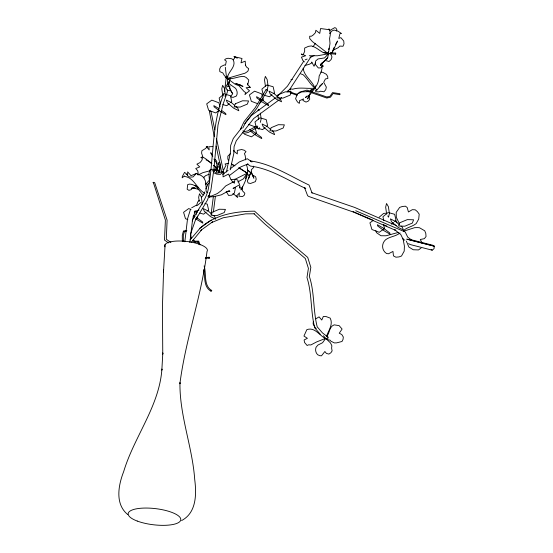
<?xml version="1.0" encoding="UTF-8"?>
<svg xmlns="http://www.w3.org/2000/svg" width="553" height="553" viewBox="0 0 553 553"><rect width="100%" height="100%" fill="white"/><g stroke="black" fill="none" stroke-linecap="round" stroke-linejoin="round"><path stroke-width="0.83" d="M216.638 173.179L223.115 171.575L223.059 176.877L228.562 174.077L230.815 179.296L232.702 181.93L234.444 183.181L234.79 180.264M218.221 164.663L218.746 162.368L219.963 162.506M232.426 93.568L229.751 88.542L229.156 86.296L230.601 90.789L227.172 90.277L226.053 87.927L226.253 85.466L229.087 82.874C228.14 81.222 232.585 77.544 228.638 79.141L225.189 77.565L226.516 77.365L225.334 67.307M229.751 88.542L229.799 85.57M163.619 269.823L162.444 306.12L162.762 354.107L162.824 352.938L161.849 370.095L161.911 369.031C159.361 406.282 134.172 436.607 123.672 471.612C118.37 485.175 114.741 504.039 127.784 514.587M163.501 271.952L165.098 244.53M313.295 321.59L313.136 323.934L315.106 327.466L316.254 328.51M218.034 167.725L218.152 166.073M220.177 165.471L219.624 172.84M214.834 160.598L216.859 163.342L216.631 171.596L215.525 172.736M321.632 63.118L321.908 66.733L320.526 67.929L318.307 67.936L315.113 64.107L315.666 61.003L317.968 58.977L324.583 57.906L328.392 53.786L328.627 51.367M328.779 49.749L328.931 48.139M210.831 291.051L211.329 290.297L211.737 290.553L211.239 291.307C203.193 287.125 205.398 277.06 203.615 269.712M184.833 241.758L187.515 218.919L190.55 209.179M189.873 242.587L192.582 219.479L195.299 210.797L194.234 212.138L199.025 209.974M224.539 91.77L226.066 78.74L245.062 73.176L247.067 71.835L248.041 70.902L248.67 68.627L246.673 67.19L245.332 65.095M227.566 89.766L227.276 92.268L223.17 103.929L218 125.04L213.852 169.591L210.852 190.426L207.486 199.986L195.32 220.412L190.598 233.822M226.454 171.997L230.394 152.593L230.663 145.453L233.283 138.492L241.737 127.708M240.742 129.582L240.908 128.165L244.184 121.522L255.161 107.773L266.104 89.51L266.871 89.89L267.521 90.367L256.523 108.727L245.58 122.42L242.767 128.13M190.101 239.905L200.269 227.974C214.965 214.695 235.44 211.294 254.594 211.17L266.878 222.541L307.71 257.387L310.841 267.369L309.362 276.431C314.705 292.523 312.95 310.385 317.222 326.871L322.461 332.899L328.033 337.192L327.888 338.422L326.795 339.079L325.855 338.505M213.382 212.02L215.394 196.315M213.32 196.868L211.094 214.336L211.536 213.728M216.887 172.163L218.241 163.494M220.205 163.723L218.857 172.391L218.58 170.158L217.364 170.02M218.573 172.875L218.822 171.368M309.286 55.722L317.622 55.756L328.392 53.786L330.003 43.466L329.588 38.537L330.293 34.77L329.816 30.546L328.869 28.929L329.374 29.717L320.553 28.542L319.758 33.408L315.874 30.263L315.431 32.655L313.496 34.777L311.519 36.187L309.687 36.235L309.721 38.537L312.369 41.565L328.392 53.786L332.249 52.597L337.565 41.019L335.484 44.579M330.701 52.825L335.685 53.123L335.623 54.118L326.408 53.565M227.795 76.086L227.331 78.505L227.698 84.091M336.597 31.003L336.86 29.779L335.934 28.106L334.745 27.65L329.547 30.574M230.228 169.785L233.815 153.52L234.078 146.642L236.311 140.697L253.709 118.501L279.217 99.817M241.55 187.688L241.025 189.969C244.758 182.663 250.08 172.833 246.382 164.718M225.03 96.34L225.361 94.936L224.414 88.383L222.617 85.328L221.781 88.833L222.728 95.392M201.9 204.797L202.239 203.393L201.285 196.833L199.495 193.785L198.658 197.29L199.253 201.389M258.092 110.648L258.431 109.245L259.15 110.462M267.251 89.496L268.094 85.992L267.14 79.432L265.35 76.383L264.507 79.888L265.461 86.448M260.332 122.358L261.175 118.854L260.339 113.116M229.371 80.683L227.871 86.856L229.087 82.874M197.725 174.762L198.126 173.137L197.753 170.836L195.748 168.534L199.716 166.902L196.889 164.158L199.958 162.63L201.617 160.716L202.502 158.607L200.884 157.446L202.17 157.08C205.993 158.034 208.557 161.6 211.903 163.605M328.696 53.62L327.369 58.48L320.913 64.003M306.535 96.16L305.533 97.563L309.977 94.535L314.947 88.107L315.625 85.839M310.841 90.291L311.097 89.462L312.728 89.939C316.904 86.759 319.012 81.167 319.15 75.989C320.761 73.072 322.281 69.802 322.074 66.395L323.45 66.173L321.998 64.888M196.495 205.757L197.621 202.156L199.204 200.193M224 93.305C211.398 124.003 214.108 157.771 208.128 189.893C205.391 201.444 196.847 210.251 192.223 220.944M245.256 178.785L247.315 173.186L239.511 168.008M253.295 166.156L253.744 167.393L251.366 169.736L251.373 172.142L252.14 174.748L255.631 176.78L256.205 179.144L255.348 181.647L250.592 183.465L248.131 183.002L247.336 180.976L249.32 176.656L247.315 173.186L238.62 167.759M211.025 215.387L212.214 212.228L219.423 209.234L225.43 209.387L224.242 212.546L217.032 215.539L211.882 215.407M248.518 178.792L250.82 172.73L247.585 169.965M269.954 130.847L271.15 127.688L278.353 124.695L284.366 124.847L283.177 128.006L275.968 130.999L270.818 130.867M398.561 226.046L399.805 222.755L407.319 219.624L413.596 219.79L412.351 223.08L404.831 226.212L399.342 226.066M326.346 336.763C328.268 330.825 333.521 324.466 330.176 318.106L325.814 316.461L323.332 316.454L321.77 320.035L319.06 316.862L315.811 318.867M309.846 93.962L307.613 98.939L309.936 93.941M332.249 52.597L332.782 50.385L338.208 47.696L339.846 46.086L343.026 46.252L344.007 43.839L343.745 41.046L340.883 37.645L338.782 38.44L339.943 33.643L341.547 33.546L337.98 31.189L334.04 30.056L331.759 31.044L329.775 33.622M204.693 191.905L203.428 194.939L201.313 197.566M205.958 188.87L207.852 184.315L208.951 182.974M233.435 59.765L235.239 56.938L234.092 56.641L237.258 58.231M333.113 49.659L334.095 47.475M315.611 63.001L314.028 66.263L311.733 61.977L311.643 63.049L309.424 64.231L304.883 65.551M296.754 95.572L295.572 98.745L297.396 101.849L298.793 103.086L299.636 103.141L299.443 100.736L303.618 98.876L302.857 100.397L306.003 102.091L308.374 101.04L309.728 99.111L309.003 95.434M249.631 174.907L250.82 172.73L247.281 170.006M321.314 63.706L320.339 65.475L326.284 59.026M326.878 336.245C329.823 332.685 329.146 326.657 334.123 324.853L339.134 325.634L342.1 329.063L339.252 333.217L341.809 334.551L343.316 337.026L343.067 339.321L342.003 341.484L336.57 342.881L334.351 342.908L330.86 341.166L330.017 340.123C321.003 339.321 316.351 326.201 306.839 329.657L303.956 336.044L307.399 338.325L304.109 339.957L304.558 342.48L307.143 345.507L308.539 344.823L310.883 344.941L316.71 341.885L325.731 338.325L330.445 342.901L331.33 344.602L331.869 345.853L331.613 348.1L332.118 350.906L330.901 352.738L328.883 354.086L326.394 353.408L324.881 351.508L321.514 355.8L319.814 355.697L317.733 354.77C315.625 352.835 315.127 349.869 316.067 347.229L317.94 345.058L322.572 342.722L325.731 338.325L323.394 335.782M223.675 169.958L226.094 165.043L225.043 163.971L228.32 163.308M335.623 54.118L335.685 53.123M303.742 61.189L287.436 86.185L276.887 96.789M311.221 56.344L290.131 88.846L287.097 91.895M313.012 46.715L315.473 43.321M244.903 123.665L251.242 115.577L275.505 97.805M192.638 187.799L191.2 189.631L188.919 190.336L187.156 189.223L187.702 184.557C190.502 183.326 193.419 184.951 195.914 186.174L202.329 194.276L203.933 194.87M191.4 242.235L201.665 229.751M306.867 91.1L326.788 98.047L330.514 97.162L333.065 93.54L339.687 94.687L340.04 94.266L339.895 93.713L332.547 92.6L329.92 96.326L327.182 96.975M325.51 60.056L327.853 57.318M214.357 171.257L216.866 168.402L213.624 165.236M320.968 72.09L322.807 72.367L326.339 74.296L327.653 76.376L327.874 78.436L325.427 78.955L323.678 82.266L326.332 87.111L325.752 89.717L323.947 91.784L320.56 91.204L318.922 91.867L316.012 91.777L315.3 90.706L316.841 90.021L322.682 83.406L319.627 86.088M205.426 184.481L209.705 179.836M184.55 175.916L182.179 177.79L182.317 176.49L184.578 172.349L187.619 174.893M196.308 173.497L193.018 176.953L189.824 177.091L187.633 175.819L187.64 171.886L191.013 175.681L196.308 173.497L201.119 175.508L203.808 177.485L205.336 180.831L206.124 187.011L206.041 191.117L206.919 192.568M223.115 171.575L220.398 174.382L216.735 174.14L213.728 172.709L212.179 169.128L209.884 170.048L208.944 173.414L209.483 182.545M379.144 217.253L383.637 213.41L385.669 213.23M214.066 171.25L216.866 168.402L213.797 165.624M279.825 99.208L281.643 97.376M203.234 177.928L205.585 175.681L209.145 174.236M230.56 153.575L227.843 156.16L227.829 158.946L228.534 160.626M224.117 93.927L219.168 98.054L220.516 103.943M229.274 103.639L226.806 105.706L222.873 104.607M230.511 102.609L231.748 101.579L230.407 95.69L225.686 94.369M272.007 94.694L269.532 96.761L264.03 95.213M273.244 93.664L274.475 92.627L273.134 86.738L266.843 84.975L261.901 89.109L263.242 94.998M259.924 117.844L254.981 121.971L256.136 127.017M265.087 127.556L262.613 129.623L256.322 127.861M266.325 126.526L267.562 125.496L266.214 119.607L260.712 118.059M197.283 205.474L200.995 202.377M206.151 212.096L203.677 214.156L199.751 213.057M207.389 211.066L208.626 210.029L207.285 204.14L204.921 203.483M388.088 212.476L382.932 216.783L383.81 220.626M391.538 224.228L393.473 222.617M394.766 221.539L396.059 220.46L394.655 214.315L388.911 212.705M408.549 243.569L410.063 244.509L432.19 250.184L434.029 248.677L434.271 246.189L432.681 245.214L410.872 239.677M296.94 94.397L299.761 92.081L307.012 90.098L326.947 97.052M208.716 257.56L209.11 257.249L209.628 257.974L205.253 258.417M323.484 61.687L325.523 60.533L329.042 61.494L331.129 59.544L331.987 56.911L330.307 53.033M207.935 196.343L209.539 196.93L210.866 195.907M228.078 170.435L222.624 174.306M230.062 168.935L239.297 161.939L247.267 158.732L252.016 161.925L250.274 160.909C271.668 163.785 289.903 176.006 309.03 185.041L312.127 193.156M229.322 175.605L240.942 166.819L248.027 163.964M219.5 110.13L215.656 112.923L208.612 110.254L206.698 103.853L211.827 100.128L218.87 102.796L220.066 106.791M259.025 103.515L261.59 101.648M195.741 219.05L197.663 217.647L197.179 216.05M211.343 219.99L199.377 228.617M373.261 220.405L369.916 222.838L371.92 229.516L379.268 232.301L384.618 228.41L383.505 224.698M200.774 230.401L212.622 221.85L211.695 222.527L223.17 217.778L245.546 213.866L254.456 213.79M421.013 248.11L418.497 249.928L413.285 249.762L408.923 247.087L406.337 241.115M403.386 230.691C407.077 227.186 412.227 226.785 416.174 223.592L418.697 219.099L419.202 214.149L417.384 211.612L415.22 209.808L412.324 209.67L408.432 211.972L407.215 207.548L405.453 206.193L402.384 206.469L399.66 207.403L396.197 212.359L396.321 217.35L399.169 223.17M181.584 520.587C196.578 512.762 196.585 494.05 194.718 479.534C192.437 446.872 179.462 415.573 179.96 382.69L179.905 383.741C185.587 339.024 201.52 296.339 207.002 251.504A21.477 6.601 6.7 0 0 186.409 241.412A21.477 6.601 6.7 0 0 164.974 246.818M168.554 242.912L164.49 240.057L165.388 220.087L153.292 182.296L154.688 182.656L167.096 220.142L166.301 239.228L170.918 242.484M400.026 232.937C395.824 236.539 389.969 236.394 385.559 239.774C381.3 243.679 381.632 250.364 386.575 253.551L388.531 253.765L392.955 251.421L393.46 255.901L395.934 257.193L399.038 256.917L401.506 256.004L404.208 251.11L404.409 246.092L402.999 238.433M316.841 90.021L314.947 88.107L309.307 91.598L301.572 91.922L298.378 93.54M237.818 181.902L243.23 178.965L247.315 173.186L235.039 179.29M233.919 181.605L225.728 185.926L221.138 190.709L217.467 193.488L209.539 196.93L208.218 195.886M191.614 207.838L196.128 205.315M238.765 185.227L233.048 188.4L235.481 187.55L234.375 193.115L231.79 195.174L228.583 195.444L226.184 191.324M229.523 190.343L221.345 194.836L213.755 196.647L209.539 196.93L208.668 195.479M310.039 57.512L314.056 55.618M234.078 150.319L233.387 150.637L237.299 153.948L237.313 150.409L241.626 149.531L244.253 150.229L245.988 151.626L244.433 153.61L245.235 155.835L245.663 159.893M198.119 174.955L202.986 172.612L209.96 170.801M305.118 59.876L307.143 59.047M213.797 169.474L216.866 168.402M403.787 231.147L414.646 227.67L417.536 227.601L419.457 227.725L424.732 230.795L425.789 233.401L426.045 236.511L424.372 238.668L420.308 239.497L422.015 243.002M398.222 232.46L386.084 235.772L380.948 235.744L376.427 232.613L375.833 230.642M231.092 179.587L234.88 179.269L237.686 179.967L239.712 185.013L240.175 188.338L239.47 186.783M194.774 242.276L198.23 241.938L197.808 241.73L198.707 244.149M209.11 257.249L205.626 257.587L206.075 257.795M226.516 77.365L224.442 75.726L222.818 72.934L219.811 71.607L219.665 69.021L220.799 66.65L224.497 64.874L225.472 65.261L226.322 61.162L224.587 59.842L225.852 58.818L228.016 58.252L231.88 58.791L233.311 60.056C236.601 67.044 227.58 71.676 227.331 78.505C233.096 79.556 238.219 76.176 243.97 76.411L246.182 77.475L248.781 80.033L247.813 84.616L250.246 87.346L246.126 87.713L249.507 90.796L244.91 94.397L245.878 92.704L244.101 91.528L239 85.77L235.08 84.194L229.91 80.399M186.873 230.414L183.451 230.981L182.296 235.288L182.331 241.336M186.243 231.513L184.052 231.7L184.426 231.389L183.32 235.495L183.354 241.405M212.85 146.573L208.827 146.745L209.186 149.939L206.269 146.49L207.81 146.386L205.032 148.847L201.88 150.713L201.603 153.174L202.916 157.135M303.175 68.109C303.86 76.127 312.321 80.731 314.947 88.107C307.35 89.061 299.871 86.89 292.475 89.254L290.387 88.743L290.353 89.973L290.145 88.895M191.214 188.117L195.32 188.027M194.725 187.972L193.156 187.979L198.499 189.347M290.982 79.57L292.357 79.584M227.414 191.49L229.896 191.594L226.93 191.379M323.222 52.376L327.376 52.625M234.092 56.641L241.993 58.48L240.99 62.842L245.228 61.176L245.47 65.696M213.928 159.16L215.394 159.478L216.728 161.31L216.866 163.584M267.521 90.367L266.104 89.51M249.016 87.042L250.246 87.346M328.392 53.786C321.535 53.724 317.747 47.351 311.367 45.94L308.484 46.334L304.627 48.07L304.662 51.401L303.625 53.752L302.47 55.003L301.302 54.014L305.685 55.708L301.454 57.159L302.926 60.609L304.42 61.915M297.383 94.314L294.148 93.471L287.975 90.761M297.362 95.337L290.705 93.035M404.914 240.099L403.303 239.67L400.766 234.493L394.42 229.564L395.865 230.449L353.768 212.193L308.816 196.481L307.634 195.727L304.558 187.688L305.761 188.476C287.622 180.216 270.569 168.603 250.364 166.059L247.371 163.978M228.845 78.927L227.331 78.505L228.624 79.452M184.771 176.462C194.4 177.783 196.785 189.209 204.914 193.28M311.754 192.686L354.673 207.437L396.197 225.493M300.728 73.867L303.113 74.703C307.592 78.789 310.185 84.339 314.947 88.107M257.601 103.681L251.345 101.31L249.431 94.909L254.553 91.176L261.597 93.844L262.316 96.25M248.421 124.335L254.677 126.706L256.592 133.107L251.47 136.84L244.426 134.172M191.048 209.469L188.704 208.578L183.575 212.311L185.49 218.712L187.84 219.603M234.949 165.838L231.458 163.944M355.71 210.734L405.218 232.004L407.741 237.168L412.386 240.617L434.271 246.189L406.738 239.138L412.386 240.617L411.377 239.988M353.063 211.612L372.708 220.053M383.713 224.781L386.851 226.129M208.771 258.078L209.234 258.286M186.05 174.292L187.412 174.935M152.994 182.497L153.554 182.78M194.566 185.352L198.734 187.571M206.02 159.824L209.504 161.739L211.343 163.405M218.94 108.561L213.845 105.637L214.08 106.819L220.129 111.353L225.942 114.699L225.714 113.517L221.684 110.496M249.659 129.547L255.479 132.9L261.528 137.427L261.756 138.616L255.942 135.271L250.564 131.241M193.633 215.76L195.085 216.596M232.972 193.557L237.686 197.207L236.159 196.46L239.477 192.852L238.944 196.26L242.705 196.481L244.447 195.029L244.827 193.253L242.449 190.785L242.58 186.306M431.126 249.534L432.19 250.184M327.086 336.611L328.033 337.192M231.437 164.137L233.926 165.72M229.654 84.111L235.55 88.3C237.202 90.505 237.831 93.568 236.359 96.028L233.09 97.383L231.437 97.072L230.94 96.104L232.751 93.734L230.608 90.125M242.954 130.798L244.239 131.752L243.313 131.787L247.585 130.957L256.585 126.16L257.511 126.125L257.802 127.128L248.186 132.506L243.569 133.397L242.373 132.437M196.543 217.44L202.592 221.967L202.82 223.156L195.658 218.801M192.969 216.783L194.317 217.792M339.321 94.397L339.687 94.687M258.044 128.566L258.728 129.112L259.544 128.517L259.371 127.605M399.632 224.891L395.699 221.546L390.356 218.884L391.559 221.794L398.105 227.373L403.455 230.027L402.252 227.117L400.939 226.004M270.984 129.734L267.223 126.533L262.094 123.983L263.249 126.775L269.525 132.112L274.647 134.662L273.5 131.87L272.242 130.805M234.548 105.284L231.41 102.616L226.288 100.065L227.435 102.858L233.712 108.201L238.841 110.752L237.686 107.959L235.799 106.356M212.055 214.274L208.287 211.073L203.158 208.522L204.313 211.315L210.589 216.652L215.718 219.202L214.564 216.41L213.306 215.345M193.232 239.808L195.14 241.44L194.697 241.232L198.679 241.101L200.089 244.903M192.361 240.382L194.324 242.062M211.737 290.553C203.262 285.431 206.663 273.942 204.14 265.91M254.097 213.769L264.666 223.834L305.332 258.534L308.415 268.364L306.977 277.488C312.072 293.595 310.53 311.38 314.733 327.846L320.235 334.185M206.359 183.472L207.513 184.75M395.298 220.218L396.923 222.811M387.771 215.919L388.517 217.191L389.395 213.534L388.4 206.691L386.533 203.504L385.655 207.161L386.644 214.011M212.808 156.229L210.769 152.69L211.751 154.999M252.493 175.439L253.889 178.204L251.373 172.142M262.793 97.846L263.511 100.245M195.748 211.246L196.702 214.446M197.006 210.714L197.386 212.4M223.979 173.988L216.513 138.513M221.635 171.879L216.168 146.116M190.432 233.954L191.324 238.177M214.758 129.761L211.004 111.512L210.534 111.084L209.414 111.326L214.232 136.55M257.947 115.211L258.541 119.31M247.44 83.268L247.592 84.989M209.518 192.7L209.539 196.93M235.336 103.777L234.147 106.929L240.154 107.088L247.364 104.088L248.56 100.936L242.546 100.777L235.336 103.777M278.069 94.826L276.873 97.985L282.887 98.137L290.09 95.144L291.286 91.985L285.272 91.833L278.069 94.826M240.279 84.982L235.737 83.496L242.995 86.441L240.279 84.982M274.136 93.671L269.014 91.121L270.168 93.913L276.445 99.25L281.567 101.8L280.412 99.008L274.136 93.671M262.392 100.038L256.578 96.685L256.806 97.874L262.855 102.409L268.675 105.754L268.44 104.565L262.392 100.038M383.45 228.189L377.381 224.691L377.623 225.928L383.934 230.663L390.003 234.154L389.761 232.917L383.45 228.189M137.234 521.05A26.475 8.136 6.7 0 0 180.319 521.002A26.475 8.136 6.7 0 0 145.909 508.048A26.475 8.136 6.7 0 0 137.234 521.05"/></g></svg>
